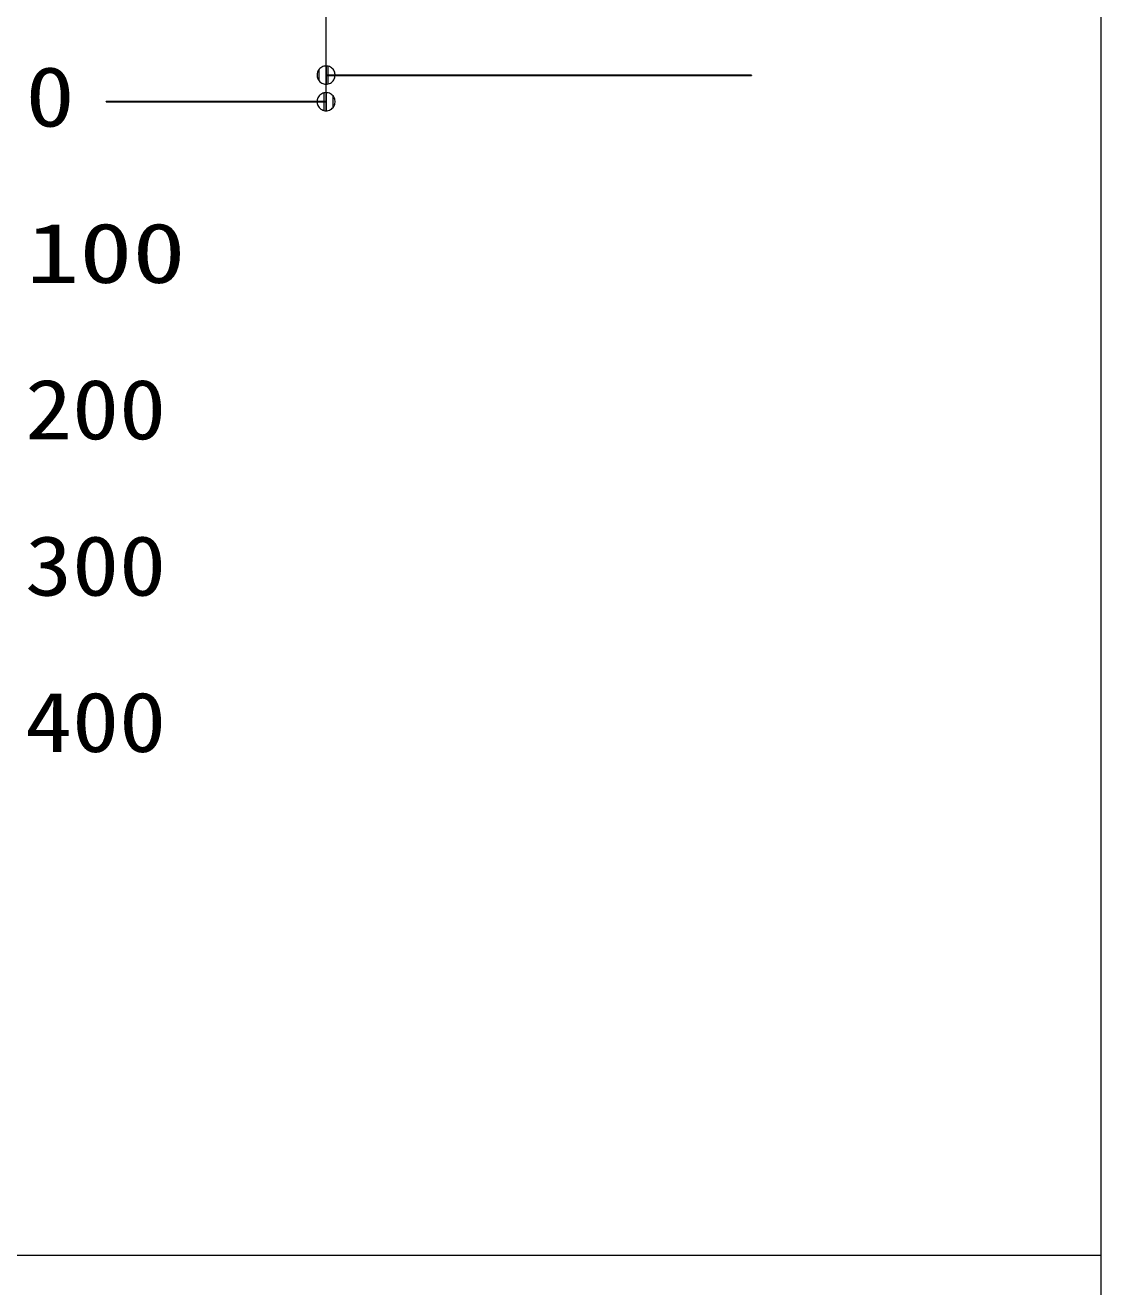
# Model space of a CAD drawing. Units: millimetres on the paper. Extents: x -305 to 305, y -152 to 152.
# Drawn here: x -51.87 to -17.48, y 21.84 to 62.18 of the extents above; entities that cross this region are included whole.
import ezdxf
from ezdxf.enums import TextEntityAlignment as Align

# ---------------------------------------------------------------- set-up
doc = ezdxf.new("R2010")
doc.units = ezdxf.units.MM
doc.linetypes.add('LONG_CHAIN', pattern=[21, 18, -1, 1, -1])
doc.linetypes.add('LONG_DOUBLE_CHAIN', pattern=[21.8, 18, -1, 0.6, -0.6, 0.6, -1])
doc.layers.add('0-0_PV', color=7, linetype='Continuous', lineweight=9)
doc.layers.add('0-1_0', color=7, linetype='Continuous', lineweight=9)
doc.styles.add('ＭＳ ゴシック', font='')
doc.styles.get('ＭＳ ゴシック').set_extended_font_data('MS Gothic')

# ---------------------------------------------------------------- blocks, each defined once
blk = doc.blocks.new('_DOTSMALL')
at = {"layer": '0-1_0'}
for p, q in [((0.0746, 0.1), (-0.0746, 0.1)), ((0.1223, -0.0248), (-0.1223, -0.0248))]:
    blk.add_line(p, q, dxfattribs=at)
for points in [[(0.125, 0), (0.124, 0.0157), (0.1211, 0.0311), (0.1162, 0.046), (0.1095, 0.0602), (0.1011, 0.0735), (0.0911, 0.0856), (0.0797, 0.0963), (0.067, 0.1055), (0.0532, 0.1131), (0.0386, 0.1189), (0.0234, 0.1228), (0.0078, 0.1248), (-0.0078, 0.1248), (-0.0234, 0.1228), (-0.0386, 0.1189), (-0.0532, 0.1131), (-0.067, 0.1055), (-0.0797, 0.0963), (-0.0911, 0.0856), (-0.1011, 0.0735), (-0.1095, 0.0602), (-0.1162, 0.046), (-0.1211, 0.0311), (-0.124, 0.0157), (-0.125, 0), (0, 0)], [(-0.125, 0), (-0.124, -0.0157), (-0.1211, -0.0311), (-0.1162, -0.046), (-0.1095, -0.0602), (-0.1011, -0.0735), (-0.0911, -0.0856), (-0.0797, -0.0963), (-0.067, -0.1055), (-0.0532, -0.1131), (-0.0386, -0.1189), (-0.0234, -0.1228), (-0.0078, -0.1248), (0.0078, -0.1248), (0.0234, -0.1228), (0.0386, -0.1189), (0.0532, -0.1131), (0.067, -0.1055), (0.0797, -0.0963), (0.0911, -0.0856), (0.1011, -0.0735), (0.1095, -0.0602), (0.1162, -0.046), (0.1211, -0.0311), (0.124, -0.0157), (0.125, 0), (0, 0)]]:
    blk.add_lwpolyline(points, close=True, dxfattribs=at)

msp = doc.modelspace()

# ---------------------------------------------------------------- linework, layer by layer
at = {"layer": '0-0_PV'}
for p, q in [((-17.482, 105.355), (-17.482, -59.645)), ((-262.482, 22.855), (-17.482, 22.855))]:
    msp.add_line(p, q, dxfattribs=at)
for points in [[(-42.255, 60.592), (-42.255, 60.592), (-42.256, 60.592), (-42.257, 60.592), (-42.257, 60.591), (-42.258, 60.591), (-42.258, 60.591), (-42.259, 60.59), (-42.259, 60.59), (-42.259, 60.589), (-42.259, 60.589), (-42.26, 60.588), (-42.26, 60.587), (-42.26, 60.587), (-42.26, 60.586), (-42.259, 60.586), (-42.259, 60.585), (-42.259, 60.584), (-42.259, 60.584), (-42.258, 60.583), (-42.258, 60.583), (-42.257, 60.583), (-42.257, 60.582), (-42.256, 60.582), (-42.255, 60.582), (-42.255, 60.582), (-42.255, 60.587)], [(-28.654, 60.587), (-28.654, 60.582), (-28.653, 60.582), (-28.653, 60.582), (-28.652, 60.582), (-28.652, 60.583), (-28.651, 60.583), (-28.651, 60.583), (-28.65, 60.584), (-28.65, 60.584), (-28.65, 60.585), (-28.649, 60.586), (-28.649, 60.586), (-28.649, 60.587), (-28.649, 60.587), (-28.649, 60.588), (-28.649, 60.589), (-28.65, 60.589), (-28.65, 60.59), (-28.65, 60.59), (-28.651, 60.591), (-28.651, 60.591), (-28.652, 60.591), (-28.652, 60.592), (-28.653, 60.592), (-28.653, 60.592), (-28.654, 60.592)], [(-49.286, 59.742), (-49.287, 59.742), (-49.287, 59.742), (-49.288, 59.742), (-49.288, 59.741), (-49.289, 59.741), (-49.289, 59.741), (-49.29, 59.74), (-49.29, 59.74), (-49.29, 59.739), (-49.291, 59.739), (-49.291, 59.738), (-49.291, 59.737), (-49.291, 59.737), (-49.291, 59.736), (-49.291, 59.736), (-49.29, 59.735), (-49.29, 59.734), (-49.29, 59.734), (-49.289, 59.733), (-49.289, 59.733), (-49.288, 59.733), (-49.288, 59.732), (-49.287, 59.732), (-49.287, 59.732), (-49.286, 59.732), (-49.286, 59.737)], [(-42.255, 59.737), (-42.255, 59.732), (-42.254, 59.732), (-42.253, 59.732), (-42.253, 59.732), (-42.252, 59.733), (-42.252, 59.733), (-42.251, 59.733), (-42.251, 59.734), (-42.25, 59.734), (-42.25, 59.735), (-42.25, 59.736), (-42.25, 59.736), (-42.25, 59.737), (-42.25, 59.737), (-42.25, 59.738), (-42.25, 59.739), (-42.25, 59.739), (-42.25, 59.74), (-42.251, 59.74), (-42.251, 59.741), (-42.252, 59.741), (-42.252, 59.741), (-42.253, 59.742), (-42.253, 59.742), (-42.254, 59.742), (-42.255, 59.742)]]:
    msp.add_lwpolyline(points, close=True, dxfattribs=at)
at = {"layer": '0-0_PV', "linetype": 'LONG_DOUBLE_CHAIN'}
msp.add_lwpolyline([(-42.255, 60.582), (-28.654, 60.582), (-28.654, 60.592), (-42.255, 60.592)], close=True, dxfattribs=at)
at = {"layer": '0-0_PV', "linetype": 'LONG_CHAIN'}
msp.add_lwpolyline([(-49.286, 59.732), (-42.255, 59.732), (-42.255, 59.742), (-49.286, 59.742)], close=True, dxfattribs=at)
at = {"layer": '0-1_0'}
msp.add_lwpolyline([(-42.255, 59.74), (-42.255, 60.59), (-42.255, 87.935)], dxfattribs=at)

# ---------------------------------------------------------------- block references
at = {"layer": '0-1_0', "xscale": 2.32, "yscale": 2.32}
for p, rotation in [((-42.255, 60.59), 90), ((-42.255, 59.74), 270)]:
    msp.add_blockref('_DOTSMALL', p, dxfattribs=dict(at, rotation=rotation))

# ---------------------------------------------------------------- texts
at = {"layer": '0-0_PV', "style": 'ＭＳ ゴシック'}
for s, width, p in [('0', 1.2, (-51.863, 58.367)), ('100', 1.3, (-51.844, 53.367)), ('200', 1.15, (-51.879, 48.367)), ('300', 1.15, (-51.879, 43.367)), ('400', 1.15, (-51.879, 38.367))]:
    msp.add_text(s, height=1.921, dxfattribs=dict(at, width=width)).set_placement(p, align=Align.BOTTOM_LEFT)

doc.saveas('drawing.dxf')
